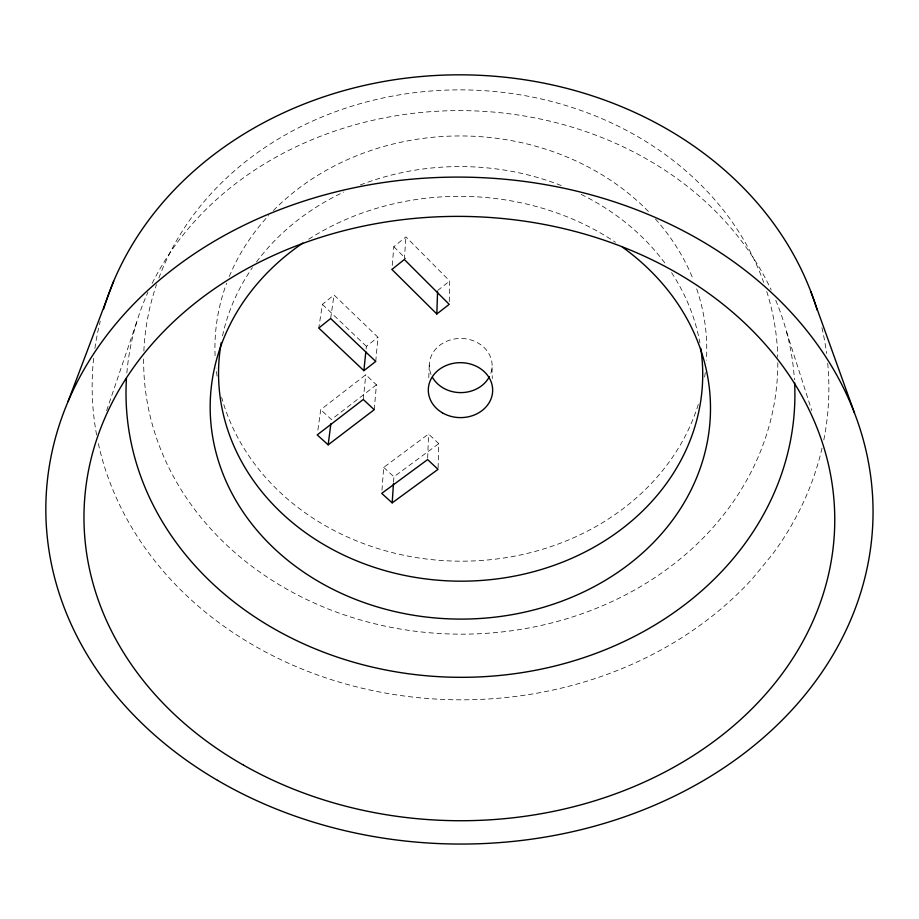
<?xml version="1.0" encoding="UTF-8"?>
<svg xmlns="http://www.w3.org/2000/svg" width="919" height="919" viewBox="0 0 919 919"><rect width="100%" height="100%" fill="white"/><g stroke="black" fill="none" stroke-linecap="round" stroke-linejoin="round"><path stroke-width="0.69" stroke-dasharray="4.59 3.45" d="M449.265 301.593L449.701 281.007L405.945 236.884L393.814 246.683L391.908 269.451M438.087 467.909L438.765 443.659L428.576 434.032L383.694 467.403L381.925 490.643M427.668 458.167L428.576 434.032M428.782 377.698L429.322 364.039M393.55 482.268L393.918 476.777L438.765 443.659M404.337 259.491L405.945 236.884M374.217 409.702L376.434 384.82L365.773 374.757L320.72 409.69L317.595 432.102M375.733 361.454L377.962 337.262L333.999 294.988L322.385 304.361L318.767 328.049M363.281 399.489L365.773 374.757M366.095 349.048L366.382 346.348L377.962 337.262M330.645 318.525L333.999 294.988M106.604 410.701L136.586 322.477M437.616 290.496L449.701 281.007M376.434 384.82L331.414 419.501L320.72 409.69M383.694 467.403L393.918 476.777M322.385 304.361L366.382 346.348M393.814 246.683L405.761 258.63M786.595 332L811.73 410.483M492.033 367.6L492.274 378.559M222.513 335.917A242.088 207.303 0.5 0 1 252.438 267.601M256.504 261.949A242.088 207.303 0.5 0 1 343.809 192.025M360.282 184.983A242.088 207.303 0.5 0 1 562.29 185.971M581.187 194.38A242.088 207.303 0.5 0 1 666.034 264.626M671.571 272.644A242.088 207.303 0.5 0 1 699.899 342.89M308.692 239.216A250.163 211.381 0.5 0 1 615.431 242.248M431.068 374.481A31.418 27.076 0.5 0 1 460.637 338.456A31.418 27.076 0.5 0 1 490.378 374.515M827.709 363.327A368.37 312.494 0.5 0 1 823.792 439.983M822.045 448.093A368.37 312.494 0.5 0 1 772.109 554.754L752.718 578.315A368.37 312.494 0.5 0 1 373.516 690.766A368.37 312.494 0.5 0 1 97.954 441.729M96.61 434.951A368.37 312.494 0.5 0 1 93.795 356.882M94.887 348.404A368.37 312.494 0.5 0 1 100.274 321.168M821.908 327.692A368.37 312.494 0.5 0 1 826.583 353.413M777.819 362.741A317.089 272.139 0.5 0 1 458.007 634.144A317.089 272.139 0.5 0 1 143.697 356.606M143.869 351.024A317.089 272.139 0.5 0 1 156.517 284.58M158.849 278.066A317.089 272.139 0.5 0 1 462.498 89.878A317.089 272.139 0.5 0 1 763.678 282.363M766.768 291.518A317.089 272.139 0.5 0 1 777.75 357.158M705.275 372.494A245.913 212.611 0.5 0 1 704.287 379.237M698.302 404.394A245.913 212.611 0.5 0 1 457.294 561.153A245.913 212.611 0.5 0 1 221.651 397.387M217.091 376.101A245.913 212.611 0.5 0 1 216.022 367.991M215.092 355.71A245.913 212.611 0.5 0 1 226.66 283.178M229.279 276.504A245.913 212.611 0.5 0 1 268.578 215.586M273.38 210.554A245.913 212.611 0.5 0 1 649.572 212.668M655.396 218.952A245.913 212.611 0.5 0 1 693.443 280.042M696.694 288.865A245.913 212.611 0.5 0 1 706.424 360.237M126.856 372.953A334.447 283.351 0.5 0 1 147.902 292.368M152.163 283.362A334.447 283.351 0.5 0 1 463.658 110.636A334.447 283.351 0.5 0 1 771.179 289.91M775.774 300.306A334.447 283.351 0.5 0 1 794.43 379.846"/><path stroke-width="1.38" d="M436.824 313.976L391.908 269.451L404.337 259.491L449.207 304.338L436.824 313.976L437.57 291.874M392.183 502.865L438.053 469.333L427.611 459.592L381.718 493.377L392.183 502.865L393.458 483.647M363.878 370.679L375.733 361.454L330.645 318.525L318.767 328.049L363.878 370.679L365.819 351.759M328.163 444.842L374.217 409.702L363.281 399.489L317.204 434.905L328.163 444.842L330.874 423.716M68.029 401.58L113.669 281.203M810.799 291.472L854.475 412.964M700.795 348.347A242.088 207.303 0.5 0 1 457.961 581.153A242.088 207.303 0.5 0 1 221.192 342.707M622.197 246.947A250.163 211.381 0.5 0 1 640.658 554.674A250.163 211.381 0.5 0 1 276.068 550.217A250.163 211.381 0.5 0 1 302.902 243.041M489.367 376.687A31.418 27.076 0.5 0 1 461.453 392.608A31.418 27.076 0.5 0 1 432.677 377.732M103.606 309.094A368.37 312.494 0.5 0 1 460.109 74.83A368.37 312.494 0.5 0 1 817.209 310.185M794.59 382.649A334.447 283.351 0.5 0 1 459.006 677.314A334.447 283.351 0.5 0 1 126.443 378.571M442.384 412.815A32.176 27.467 0.5 0 0 492.573 392.252A32.176 27.467 0.5 0 0 446.496 365.371A32.176 27.467 0.5 0 0 442.384 412.815M217.527 780.334A413.619 333.482 0.5 0 0 870.936 545.495A413.619 333.482 0.5 0 0 289.841 205.902A413.619 333.482 0.5 0 0 217.527 780.334M243.638 765.194A375.411 302.179 0.5 0 0 833.292 546.437A375.411 302.179 0.5 0 0 301.168 244.029A375.411 302.179 0.5 0 0 243.638 765.194"/></g></svg>
